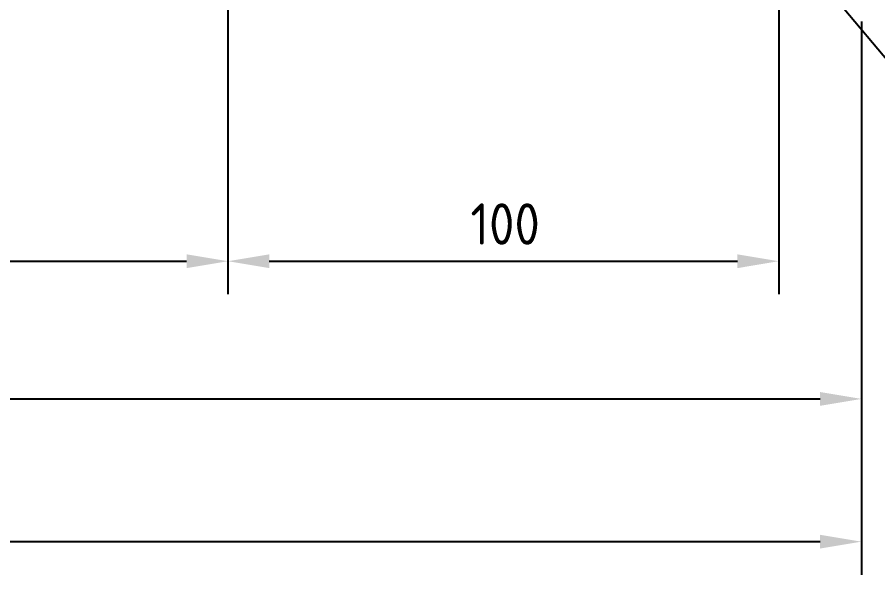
# Model space of a CAD drawing. Header units: millimetres. Extents: x 0 to 2375, y 0 to 3360.
# Drawn here: x 962.3 to 1118.5, y 2844.7 to 2945.8 of the extents above; entities that cross this region are included whole.
import ezdxf

# ---------------------------------------------------------------- set-up
doc = ezdxf.new("R2010")
doc.units = ezdxf.units.MM
doc.layers.add('DPJA0641_Hot Stamping Coil$0$기호(ISO)', color=5, linetype='Continuous', lineweight=25)
doc.layers.add('DPJA0641_Hot Stamping Coil$0$치수(ISO)', color=2, linetype='Continuous', lineweight=25)
doc.styles.add('DPJA0641_Hot Stamping Coil$0$치수 텍스트_PSTEK_POSCO', font='isocp.shx')
doc.dimstyles.new('DPJA0641_Hot Stamping Coil$0$치수_PSTEK_POSCO', dxfattribs={"dimscale": 3, "dimtxt": 2.5, "dimasz": 2.5, "dimexe": 2, "dimexo": 0.5, "dimgap": 1, "dimtad": 1, "dimrnd": 1e-08, "dimdsep": 46, "dimtxsty": 'DPJA0641_Hot Stamping Coil$0$치수 텍스트_PSTEK_POSCO', "dimcen": 0.09, "dimdle": 10, "dimclrd": 7, "dimclre": 7, "dimclrt": 2, "dimadec": 1, "dimazin": 2, "dimtfac": 1, "dimtmove": 0, "dimatfit": 3, "dimfxl": 0, "dimtolj": 1, "dimlwd": -1, "dimlwe": -1, "dimarcsym": 0})
doc.dimstyles.new('DPJA0641_Hot Stamping Coil$0$치수_PSTEK_POSCO$7', dxfattribs={"dimscale": 3, "dimtxt": 2.5, "dimasz": 2.5, "dimexe": 2, "dimexo": 0.5, "dimgap": 1, "dimtad": 1, "dimrnd": 1e-08, "dimdsep": 46, "dimtxsty": 'DPJA0641_Hot Stamping Coil$0$치수 텍스트_PSTEK_POSCO', "dimcen": 0.09, "dimdle": 10, "dimclrd": 7, "dimclre": 7, "dimclrt": 2, "dimadec": 1, "dimazin": 2, "dimtfac": 1, "dimtmove": 0, "dimatfit": 3, "dimfxl": 0, "dimtolj": 1, "dimlwd": -1, "dimlwe": -1, "dimarcsym": 0})

# ---------------------------------------------------------------- blocks, each defined once
blk = doc.blocks.new('*D254')
at = {"layer": 'Defpoints', "color": 0}
for p in [(785.54, 477.39), (1115.54, 477.39), (1115.54, 407.42)]:
    blk.add_point(p, dxfattribs=at)
at = {"layer": 'DPJA0641_Hot Stamping Coil$0$치수(ISO)', "color": 7}
for p, q in [((785.54, 475.89), (785.54, 401.42)), ((1115.54, 475.89), (1115.54, 401.42)), ((793.04, 407.42), (1108.04, 407.42))]:
    blk.add_line(p, q, dxfattribs=at)
for points in [[(793.04, 408.67), (793.04, 406.17), (785.54, 407.42)], [(1108.04, 408.67), (1108.04, 406.17), (1115.54, 407.42)]]:
    blk.add_solid(points, dxfattribs=at)
at = {"layer": 'DPJA0641_Hot Stamping Coil$0$치수(ISO)', "color": 2, "insert": (943.79, 414.17), "char_height": 7.5, "attachment_point": 4, "style": 'DPJA0641_Hot Stamping Coil$0$치수 텍스트_PSTEK_POSCO'}
blk.add_mtext('\\A1;330', dxfattribs=at)
blk = doc.blocks.new('*D257')
at = {"layer": 'Defpoints', "color": 0}
for p in [(900.54, 486.39), (1000.54, 486.39), (1000.54, 432.39)]:
    blk.add_point(p, dxfattribs=at)
at = {"layer": 'DPJA0641_Hot Stamping Coil$0$치수(ISO)', "color": 7}
for p, q in [((900.54, 484.89), (900.54, 426.39)), ((1000.54, 484.89), (1000.54, 426.39)), ((908.04, 432.39), (993.04, 432.39))]:
    blk.add_line(p, q, dxfattribs=at)
for points in [[(908.04, 433.64), (908.04, 431.14), (900.54, 432.39)], [(993.04, 433.64), (993.04, 431.14), (1000.54, 432.39)]]:
    blk.add_solid(points, dxfattribs=at)
at = {"layer": 'DPJA0641_Hot Stamping Coil$0$치수(ISO)', "color": 2, "insert": (944.57, 439.14), "char_height": 7.5, "attachment_point": 4, "style": 'DPJA0641_Hot Stamping Coil$0$치수 텍스트_PSTEK_POSCO'}
blk.add_mtext('\\A1;100', dxfattribs=at)
blk = doc.blocks.new('*D258')
at = {"layer": 'Defpoints', "color": 0}
for p in [(1000.54, 486.39), (1100.54, 486.39), (1100.54, 432.39)]:
    blk.add_point(p, dxfattribs=at)
at = {"layer": 'DPJA0641_Hot Stamping Coil$0$치수(ISO)', "color": 7}
for p, q in [((1000.54, 484.89), (1000.54, 426.39)), ((1100.54, 484.89), (1100.54, 426.39)), ((1008.04, 432.39), (1093.04, 432.39))]:
    blk.add_line(p, q, dxfattribs=at)
for points in [[(1008.04, 433.64), (1008.04, 431.14), (1000.54, 432.39)], [(1093.04, 433.64), (1093.04, 431.14), (1100.54, 432.39)]]:
    blk.add_solid(points, dxfattribs=at)
at = {"layer": 'DPJA0641_Hot Stamping Coil$0$치수(ISO)', "color": 2, "insert": (1044.57, 439.14), "char_height": 7.5, "attachment_point": 4, "style": 'DPJA0641_Hot Stamping Coil$0$치수 텍스트_PSTEK_POSCO'}
blk.add_mtext('\\A1;100', dxfattribs=at)
blk = doc.blocks.new('*D261')
at = {"layer": 'Defpoints', "color": 0}
for p in [(655.54, 595.39), (1115.54, 477.39), (1115.54, 381.53)]:
    blk.add_point(p, dxfattribs=at)
at = {"layer": 'DPJA0641_Hot Stamping Coil$0$치수(ISO)', "color": 7}
for p, q in [((655.54, 593.89), (655.54, 375.53)), ((1115.54, 475.89), (1115.54, 375.53)), ((663.04, 381.53), (1108.04, 381.53))]:
    blk.add_line(p, q, dxfattribs=at)
for points in [[(663.04, 382.78), (663.04, 380.28), (655.54, 381.53)], [(1108.04, 382.78), (1108.04, 380.28), (1115.54, 381.53)]]:
    blk.add_solid(points, dxfattribs=at)
at = {"layer": 'DPJA0641_Hot Stamping Coil$0$치수(ISO)', "color": 2, "insert": (879.17, 388.28), "char_height": 7.5, "attachment_point": 4, "style": 'DPJA0641_Hot Stamping Coil$0$치수 텍스트_PSTEK_POSCO'}
blk.add_mtext('\\A1;460', dxfattribs=at)
blk = doc.blocks.new('DPJA0641_Hot Stamping Coil')
at = {"layer": 'DPJA0641_Hot Stamping Coil$0$치수(ISO)', "color": 7}
for base, p1, p2, picture, middle in [((1115.545, 381.526), (655.545, 595.392), (1115.545, 477.392), '*D261', (886.295, 381.526)), ((1000.545, 432.392), (900.545, 486.392), (1000.545, 486.392), '*D257', (950.575, 432.392)), ((1100.545, 432.392), (1000.545, 486.392), (1100.545, 486.392), '*D258', (1050.575, 432.392))]:
    dim = blk.add_linear_dim(base=base, p1=p1, p2=p2, angle=180, dimstyle='DPJA0641_Hot Stamping Coil$0$치수_PSTEK_POSCO', override={"dimdec": 2, "dimtp": 0, "dimtm": 0, "dimtdec": 2, "dimtofl": 0, "dimatfit": 1}, dxfattribs=at)
    dim.commit()
    dim.dimension.update_dxf_attribs({"geometry": picture, "text_midpoint": middle, "dimtype": 128})
dim = blk.add_linear_dim(base=(1115.545, 407.42), p1=(785.545, 477.392), p2=(1115.545, 477.392), dimstyle='DPJA0641_Hot Stamping Coil$0$치수_PSTEK_POSCO', override={"dimdec": 2, "dimtp": 0, "dimtm": 0, "dimtdec": 2, "dimtofl": 0, "dimatfit": 1}, dxfattribs=at)
dim.commit()
dim.dimension.update_dxf_attribs({"geometry": '*D254', "text_midpoint": (950.545, 407.42), "dimtype": 128})
at = {"layer": 'DPJA0641_Hot Stamping Coil$0$기호(ISO)', "color": 7, "annotation_type": 0, "has_hookline": 1, "hookline_direction": 0, "text_width": 16.01}
blk.add_leader([(1103.434, 488.942), (1148.296, 435.364), (1168.634, 432.812)], dimstyle='DPJA0641_Hot Stamping Coil$0$치수_PSTEK_POSCO$7', override={"dimtad": 0}, dxfattribs=at)

msp = doc.modelspace()

# ---------------------------------------------------------------- block references
msp.add_blockref('DPJA0641_Hot Stamping Coil', (0, 2469.13))

doc.saveas('drawing.dxf')
